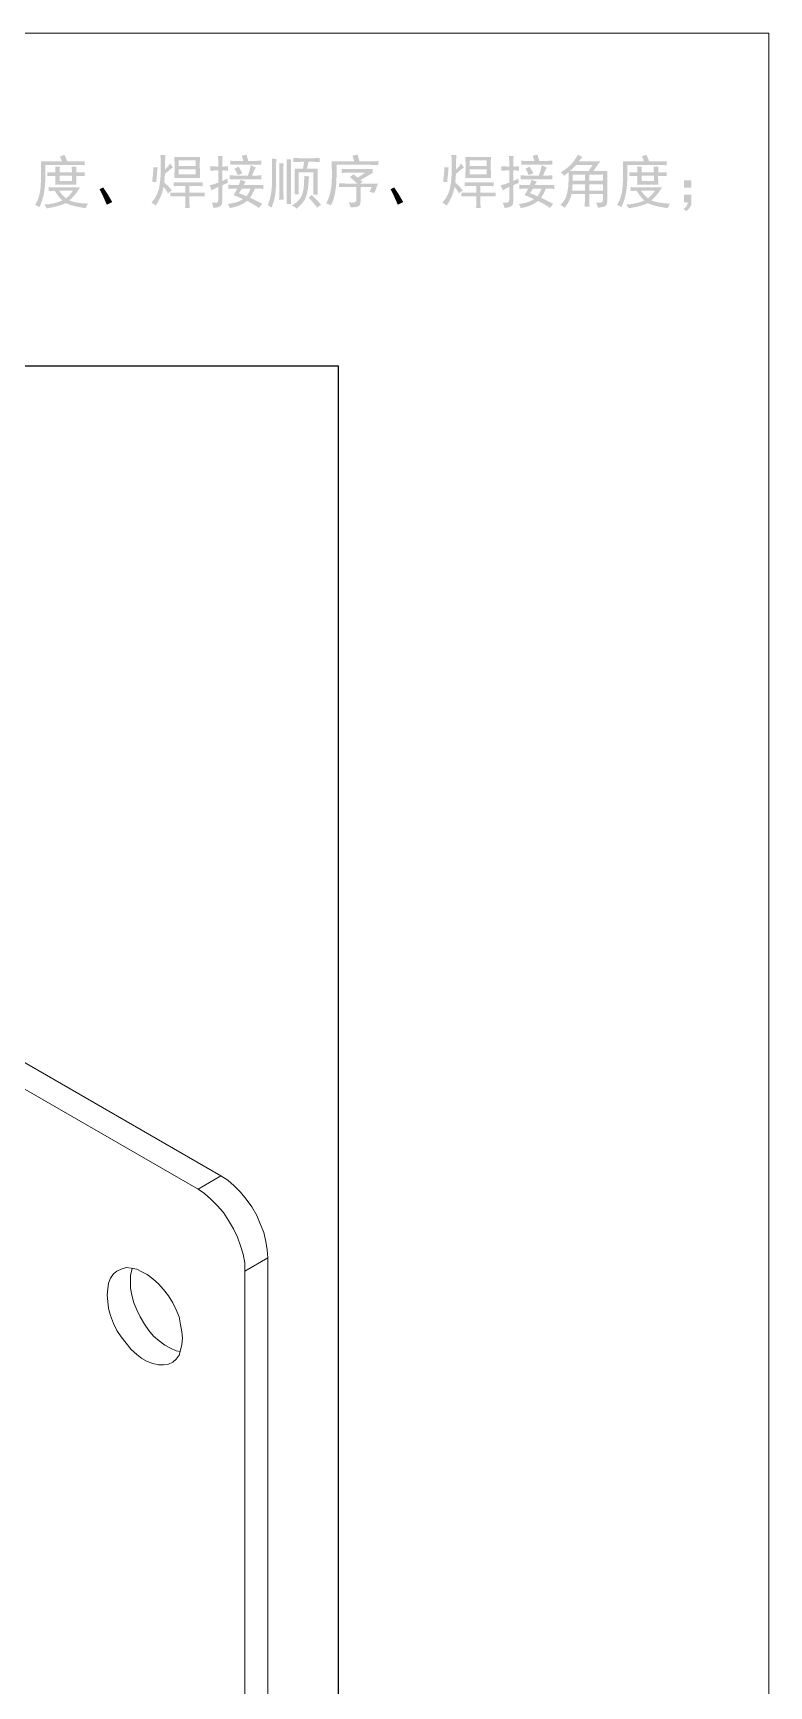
# Model space of a CAD drawing. Header units: millimetres. Extents: x 3 to 591, y 5 to 205.
# Drawn here: x 552.2 to 589, y 122.2 to 204.8 of the extents above; entities that cross this region are included whole.
import ezdxf

# ---------------------------------------------------------------- set-up
doc = ezdxf.new("R2010")
doc.units = ezdxf.units.MM
picture_1 = doc.add_image_def('image4.jpg', size_in_pixel=(888, 978))

msp = doc.modelspace()

# ---------------------------------------------------------------- hatches: boundary and pattern name
h = msp.add_hatch(color=7)
h.paths.add_polyline_path([(552.990038, 197.118145), (553.275292, 197.109463), (553.499361, 197.10657), (554.549978, 197.10657), (554.437047, 196.925564), (554.30138, 196.744972), (554.157375, 196.580917), (554.019157, 196.451175), (554.196855, 196.388887), (554.436978, 196.338176), (554.702458, 196.304414), (554.956774, 196.292976), (554.891869, 196.202714), (554.832751, 196.066978), (554.524415, 196.116587), (554.25618, 196.174465), (554.027219, 196.240679), (553.838359, 196.315576), (553.601887, 196.223798), (553.368723, 196.151865), (552.888615, 196.055402), (552.837352, 196.148902), (552.753016, 196.247776), (552.97047, 196.262108), (553.216037, 196.304551), (553.459054, 196.369181), (553.668584, 196.451175), (553.572268, 196.540782), (553.476004, 196.651679), (553.379842, 196.783868), (553.283836, 196.937347), (552.990038, 196.925771)])
h.paths.add_polyline_path([(553.544561, 198.654933), (553.770559, 198.733757), (553.838359, 198.58989), (553.906158, 198.406335), (554.323979, 198.406335), (554.39879, 198.406973), (554.499128, 198.408953), (554.624891, 198.412381), (554.775976, 198.41736), (554.775976, 198.213961), (554.49899, 198.222643), (554.30138, 198.225537), (552.820815, 198.225537), (552.820092, 197.983364), (552.817921, 197.766099), (552.814304, 197.573638), (552.80924, 197.405879), (552.788018, 197.096579), (552.746952, 196.790172), (552.666337, 196.470949), (552.527018, 196.123202), (552.312044, 196.225176), (552.460045, 196.538473), (552.543554, 196.846396), (552.5663, 197.009582), (552.58331, 197.194006), (552.594636, 197.399618), (552.600329, 197.626366), (552.601871, 197.853036), (552.6015, 198.058518), (552.599166, 198.242917), (552.594817, 198.406335), (553.645985, 198.406335), (553.59796, 198.54159)])
h.paths.add_polyline_path([(553.318011, 197.852364), (553.315118, 198.013181), (553.306436, 198.135137), (553.544561, 198.135137), (553.535879, 198.018969), (553.532985, 197.852364), (554.143181, 197.852364), (554.140356, 198.016006), (554.132156, 198.146162), (554.369179, 198.146162), (554.358155, 197.852364), (554.589596, 197.855258), (554.787551, 197.863939), (554.787551, 197.671565), (554.595177, 197.680247), (554.358155, 197.683141), (554.358792, 197.54091), (554.360773, 197.420073), (554.364201, 197.320527), (554.369179, 197.242169), (553.306436, 197.242169), (553.315118, 197.442604), (553.318011, 197.683141), (553.151131, 197.680247), (552.922239, 197.671565), (552.922239, 197.863939), (553.151131, 197.855258)])
h.paths.add_polyline_path([(554.143181, 197.422967), (554.143181, 197.683141), (553.532985, 197.683141), (553.532985, 197.422967)])
h.paths.add_polyline_path([(553.499361, 196.937347), (553.660109, 196.728091), (553.849383, 196.553149), (554.021776, 196.711142), (554.199956, 196.937347), (553.510386, 196.937347)])
h = msp.add_hatch(color=7)
h.paths.add_polyline_path([(559.26145, 197.570142), (559.266833, 197.655718), (559.27144, 197.766099), (559.275325, 197.901284), (559.278537, 198.061274), (559.276815, 198.373469), (559.26145, 198.620758), (560.550191, 198.620758), (560.539167, 198.39476), (560.539804, 198.127084), (560.541785, 197.900388), (560.545213, 197.714724), (560.550191, 197.570142)])
h.paths.add_polyline_path([(560.019371, 196.666149), (560.019371, 196.53055), (560.021989, 196.27892), (560.030395, 196.066978), (559.804397, 196.066978), (559.813078, 196.259145), (559.815972, 196.496374), (559.815972, 196.666149), (559.4202, 196.666149), (559.069627, 196.654573), (559.069627, 196.846947), (559.4202, 196.835372), (559.815972, 196.835372), (559.815972, 197.174369), (559.567374, 197.174369), (559.374862, 197.171544), (559.227826, 197.163345), (559.227826, 197.366743), (559.371968, 197.358062), (559.555799, 197.355168), (560.335768, 197.355168), (560.68579, 197.366743), (560.68579, 197.163345), (560.346793, 197.174369), (560.019371, 197.174369), (560.019371, 196.835372), (560.380968, 196.835372), (560.600903, 196.838266), (560.787765, 196.846947), (560.787765, 196.654573), (560.623709, 196.657467), (560.426168, 196.666149)])
h.paths.add_polyline_path([(559.19365, 198.100962), (559.118099, 198.047107), (559.027045, 197.976456), (558.920489, 197.888959), (558.798429, 197.784564), (558.764253, 197.355168), (558.967721, 197.157557), (559.148451, 196.948371), (559.040964, 196.883534), (558.945052, 196.801748), (558.851897, 196.973727), (558.730629, 197.129169), (558.65842, 196.850944), (558.577943, 196.626461), (558.47459, 196.418653), (558.334857, 196.191001), (558.235914, 196.27327), (558.120434, 196.338176), (558.288279, 196.555768), (558.408168, 196.779148), (558.490024, 197.023405), (558.543767, 197.304456), (558.573533, 197.616582), (558.583455, 197.954339), (558.58063, 198.327167), (558.572431, 198.722733), (558.821029, 198.722733), (558.798429, 198.37216), (558.798429, 197.987963), (558.959246, 198.163111), (559.058051, 198.30436)])
h.paths.add_polyline_path([(560.335768, 198.180337), (560.335768, 198.451535), (559.487999, 198.451535), (559.487999, 198.180337)])
h.paths.add_polyline_path([(560.335768, 197.75094), (560.335768, 198.010563), (559.487999, 198.010563), (559.487999, 197.75094)])
h.paths.add_polyline_path([(558.436832, 198.100962), (558.41685, 197.994991), (558.402656, 197.835276), (558.385637, 197.624781), (558.357457, 197.366743), (558.154058, 197.389343), (558.19912, 197.739571), (558.221858, 198.112537)])
h = msp.add_hatch(color=7)
h.paths.add_polyline_path([(562.838679, 197.389343), (562.79596, 197.329674), (562.736704, 197.219569), (563.459898, 197.219569), (563.623678, 197.22825), (563.708496, 197.231144), (563.708496, 197.027746), (563.612447, 197.035945), (563.482498, 197.03877), (563.290675, 197.03877), (563.180157, 196.795822), (563.053101, 196.586774), (563.380937, 196.425612), (563.663297, 196.2814), (563.640034, 196.256286), (563.60411, 196.214014), (563.555474, 196.154586), (563.494074, 196.078002), (563.389472, 196.150762), (563.256707, 196.233445), (563.095726, 196.326049), (562.906478, 196.428575), (562.735257, 196.305723), (562.538818, 196.208089), (562.308479, 196.130505), (562.035558, 196.066978), (562.004483, 196.163302), (561.934134, 196.270376), (562.318332, 196.344239), (562.516287, 196.41321), (562.70308, 196.518974), (562.63497, 196.54843), (562.533168, 196.592148), (562.397672, 196.650129), (562.228483, 196.722373), (562.307514, 196.852253), (562.409282, 197.03877), (562.228483, 197.03877), (562.072489, 197.035945), (561.967759, 197.027746), (561.967759, 197.242169), (562.058158, 197.230869), (562.216357, 197.219569), (562.488106, 197.219569), (562.550255, 197.38328), (562.578505, 197.490767), (562.739598, 197.425792)])
h.paths.add_polyline_path([(561.459538, 198.146162), (561.459538, 198.485159), (561.453819, 198.567083), (561.436938, 198.677533), (561.685536, 198.677533), (561.668449, 198.567083), (561.662937, 198.485159), (561.662937, 198.146162), (561.789785, 198.149055), (561.945159, 198.157737), (561.945159, 197.942763), (561.789785, 197.951445), (561.662937, 197.954339), (561.662937, 197.422967), (561.755954, 197.470992), (561.922559, 197.547542), (561.925453, 197.420211), (561.934134, 197.332568), (561.764636, 197.256087), (561.662937, 197.208544), (561.662937, 196.394951), (561.640268, 196.258938), (561.572537, 196.168401), (561.51652, 196.137378), (561.439419, 196.112039), (561.341234, 196.092282), (561.221964, 196.078002), (561.199296, 196.185489), (561.131565, 196.3492), (561.233161, 196.336806), (561.312226, 196.332732), (561.36876, 196.33703), (561.402763, 196.349751), (561.439419, 196.400187), (561.459538, 196.48535), (561.459538, 197.129169), (561.404959, 197.105906), (561.332138, 197.069983), (561.241024, 197.021347), (561.131565, 196.959946), (561.077959, 197.10657), (561.030141, 197.208544), (561.278533, 197.276344), (561.459538, 197.344143), (561.459538, 197.954339), (561.380163, 197.954339), (561.063766, 197.942763), (561.063766, 198.168761), (561.380163, 198.146162)])
h.paths.add_polyline_path([(563.087277, 198.213961), (563.248094, 198.132106), (563.346899, 198.089938), (563.309485, 198.043834), (563.265044, 197.962538), (563.213574, 197.845999), (563.155076, 197.694165), (563.381075, 197.694165), (563.530592, 197.705465), (563.618097, 197.716765), (563.618097, 197.502342), (563.524942, 197.510541), (563.403674, 197.513366), (562.296283, 197.513366), (562.190932, 197.510541), (562.035558, 197.502342), (562.035558, 197.716765), (562.179839, 197.705465), (562.273683, 197.694165), (562.940102, 197.694165), (563.03312, 197.976594)])
h.paths.add_polyline_path([(562.714104, 198.428935), (562.671592, 198.589752), (562.63528, 198.688557), (562.773429, 198.719632), (562.872303, 198.745333), (562.962702, 198.428935), (563.346899, 198.428935), (563.49366, 198.437134), (563.618097, 198.439959), (563.618097, 198.236561), (563.358475, 198.248136), (562.364082, 198.248136), (562.196651, 198.245243), (562.058158, 198.236561), (562.058158, 198.439959), (562.182457, 198.431553), (562.329907, 198.428935)])
h.paths.add_polyline_path([(562.499681, 196.812772), (562.722579, 196.727885), (562.872303, 196.654573), (562.99674, 196.85804), (563.075701, 197.03877), (562.646305, 197.03877), (562.55873, 196.908821)])
h.paths.add_polyline_path([(562.477082, 198.146162), (562.592837, 197.948138), (562.668904, 197.807164), (562.521799, 197.756384), (562.442906, 197.716765), (562.355194, 197.903282), (562.273683, 198.033162), (562.386544, 198.089662)])
h = msp.add_hatch(color=7)
h.paths.add_polyline_path([(566.200383, 198.564534), (566.53938, 198.575558), (566.53938, 198.37216), (566.375325, 198.380842), (566.245582, 198.383735), (565.974384, 198.383735), (565.937177, 198.222505), (565.895009, 198.033162), (566.437405, 198.033162), (566.426381, 197.694165), (566.426381, 197.129169), (566.428999, 196.956777), (566.437405, 196.733948), (566.222982, 196.733948), (566.222982, 197.863939), (565.488212, 197.863939), (565.488212, 196.756548), (565.27379, 196.756548), (565.281989, 196.976483), (565.284814, 197.163345), (565.284814, 197.648965), (565.27379, 198.033162), (565.691611, 198.033162), (565.75941, 198.383735), (565.623811, 198.383735), (565.408837, 198.380842), (565.217015, 198.37216), (565.217015, 198.575558), (565.437363, 198.567152), (565.623811, 198.564534)])
h.paths.add_polyline_path([(564.369245, 198.519334), (564.352158, 198.293198), (564.346646, 198.044738), (564.347955, 197.768993), (564.352158, 197.462655), (564.346232, 197.13475), (564.317982, 196.795684), (564.251699, 196.44959), (564.131672, 196.100602), (563.939849, 196.202577), (564.024813, 196.459624), (564.087919, 196.722304), (564.129217, 196.990668), (564.148759, 197.264768), (564.154642, 197.55302), (564.155718, 197.863802), (564.151937, 198.197115), (564.143247, 198.552958), (564.267408, 198.527671)])
h.paths.add_polyline_path([(565.103464, 198.507759), (565.09244, 198.157737), (565.09244, 196.699773), (565.103464, 196.2814), (564.877466, 196.2814), (564.886148, 196.504643), (564.889041, 196.699773), (564.889041, 198.157737), (564.877466, 198.507759)])
h.paths.add_polyline_path([(565.996984, 197.648965), (565.97969, 197.408773), (565.951233, 197.094994), (565.894665, 196.772878), (565.793035, 196.507399), (565.720386, 196.389783), (565.626499, 196.273408), (565.511424, 196.158273), (565.375213, 196.044378), (565.284745, 196.123477), (565.149215, 196.202577), (565.355163, 196.340725), (565.521837, 196.507399), (565.589343, 196.606006), (565.644758, 196.720788), (565.688183, 196.851796), (565.719723, 196.999083), (565.755276, 197.325402), (565.75941, 197.683141)])
h.paths.add_polyline_path([(564.730843, 198.30436), (564.722161, 198.163111), (564.719267, 197.987963), (564.719267, 196.925771), (564.722161, 196.722441), (564.730843, 196.496374), (564.504844, 196.496374), (564.513044, 196.722441), (564.515869, 196.925771), (564.515869, 197.976939), (564.513044, 198.160493), (564.504844, 198.30436)])
h.paths.add_polyline_path([(566.132583, 196.733948), (566.389312, 196.48218), (566.595604, 196.247776), (566.488255, 196.154414), (566.414805, 196.078002), (566.337093, 196.186023), (566.239588, 196.306756), (566.122343, 196.440305), (565.985409, 196.586774)])
h = msp.add_hatch(color=7)
h.paths.add_polyline_path([(568.556119, 197.298944), (569.449087, 197.298944), (569.268289, 196.824347), (569.030715, 196.880571), (569.13269, 197.129169), (568.578718, 197.129169), (568.578718, 196.428575), (568.570562, 196.322319), (568.546128, 196.240817), (568.505467, 196.184016), (568.448632, 196.151865), (568.291949, 196.119205), (568.081522, 196.100602), (567.990572, 196.360775), (568.112821, 196.348778), (568.208302, 196.34665), (568.276911, 196.354342), (568.318545, 196.3718), (568.358163, 196.434225), (568.364296, 196.53055), (568.364296, 197.129169), (567.854973, 197.129169), (567.504951, 197.118145), (567.504951, 197.309968), (567.685612, 197.301562), (567.843949, 197.298944), (568.409495, 197.298944), (568.239859, 197.451148), (568.047898, 197.615341), (568.112666, 197.67439), (568.217121, 197.761965), (568.304764, 197.691409), (568.432095, 197.592741), (568.816292, 197.84134), (568.104122, 197.84134), (567.849392, 197.838446), (567.628975, 197.829764), (567.628975, 198.033162), (567.849392, 198.024756), (568.104122, 198.022138), (569.188914, 198.022138), (569.188914, 197.829764), (568.567694, 197.468167), (568.680693, 197.377768)])
h.paths.add_polyline_path([(568.432095, 198.745333), (568.522495, 198.406335), (568.940316, 198.406335), (569.460112, 198.41736), (569.460112, 198.225537), (568.940316, 198.236561), (567.380376, 198.236561), (567.379257, 197.942212), (567.375967, 197.692511), (567.37061, 197.487459), (567.363289, 197.327056), (567.336555, 197.047245), (567.289977, 196.76206), (567.213909, 196.477977), (567.098154, 196.202577), (567.004792, 196.250601), (566.86058, 196.304), (566.951049, 196.493274), (567.018779, 196.677173), (567.06956, 196.873406), (567.109179, 197.101057), (567.134741, 197.356684), (567.143354, 197.637941), (567.14263, 197.800093), (567.14046, 197.982244), (567.136843, 198.184342), (567.131778, 198.406335), (568.262321, 198.406335), (568.171922, 198.688557)])
h = msp.add_hatch(color=7)
h.paths.add_polyline_path([(573.809987, 197.570142), (573.81537, 197.655718), (573.819977, 197.766099), (573.823862, 197.901284), (573.827074, 198.061274), (573.825352, 198.373469), (573.809987, 198.620758), (575.098728, 198.620758), (575.087704, 198.39476), (575.088341, 198.127084), (575.090322, 197.900388), (575.09375, 197.714724), (575.098728, 197.570142)])
h.paths.add_polyline_path([(574.567908, 196.666149), (574.567908, 196.53055), (574.570526, 196.27892), (574.578932, 196.066978), (574.352934, 196.066978), (574.361615, 196.259145), (574.364509, 196.496374), (574.364509, 196.666149), (573.968737, 196.666149), (573.618164, 196.654573), (573.618164, 196.846947), (573.968737, 196.835372), (574.364509, 196.835372), (574.364509, 197.174369), (574.115911, 197.174369), (573.923399, 197.171544), (573.776362, 197.163345), (573.776362, 197.366743), (573.920505, 197.358062), (574.104336, 197.355168), (574.884305, 197.355168), (575.234327, 197.366743), (575.234327, 197.163345), (574.895329, 197.174369), (574.567908, 197.174369), (574.567908, 196.835372), (574.929505, 196.835372), (575.14944, 196.838266), (575.336302, 196.846947), (575.336302, 196.654573), (575.172246, 196.657467), (574.974704, 196.666149)])
h.paths.add_polyline_path([(573.742187, 198.100962), (573.666636, 198.047107), (573.575582, 197.976456), (573.469025, 197.888959), (573.346966, 197.784564), (573.31279, 197.355168), (573.516258, 197.157557), (573.696987, 196.948371), (573.5895, 196.883534), (573.493589, 196.801748), (573.400434, 196.973727), (573.279166, 197.129169), (573.206957, 196.850944), (573.12648, 196.626461), (573.023127, 196.418653), (572.883394, 196.191001), (572.784451, 196.27327), (572.668971, 196.338176), (572.836816, 196.555768), (572.956705, 196.779148), (573.038561, 197.023405), (573.092304, 197.304456), (573.12207, 197.616582), (573.131992, 197.954339), (573.129167, 198.327167), (573.120967, 198.722733), (573.369566, 198.722733), (573.346966, 198.37216), (573.346966, 197.987963), (573.507783, 198.163111), (573.606588, 198.30436)])
h.paths.add_polyline_path([(574.884305, 198.180337), (574.884305, 198.451535), (574.036536, 198.451535), (574.036536, 198.180337)])
h.paths.add_polyline_path([(574.884305, 197.75094), (574.884305, 198.010563), (574.036536, 198.010563), (574.036536, 197.75094)])
h.paths.add_polyline_path([(572.985368, 198.100962), (572.965387, 197.994991), (572.951193, 197.835276), (572.934174, 197.624781), (572.905993, 197.366743), (572.702595, 197.389343), (572.747657, 197.739571), (572.770395, 198.112537)])
h = msp.add_hatch(color=7)
h.paths.add_polyline_path([(577.387216, 197.389343), (577.344496, 197.329674), (577.285241, 197.219569), (578.008435, 197.219569), (578.172215, 197.22825), (578.257033, 197.231144), (578.257033, 197.027746), (578.160984, 197.035945), (578.031035, 197.03877), (577.839212, 197.03877), (577.728693, 196.795822), (577.601638, 196.586774), (577.929474, 196.425612), (578.211834, 196.2814), (578.188571, 196.256286), (578.152647, 196.214014), (578.104011, 196.154586), (578.042611, 196.078002), (577.938009, 196.150762), (577.805244, 196.233445), (577.644263, 196.326049), (577.455015, 196.428575), (577.283794, 196.305723), (577.087355, 196.208089), (576.857015, 196.130505), (576.584095, 196.066978), (576.55302, 196.163302), (576.482671, 196.270376), (576.866868, 196.344239), (577.064824, 196.41321), (577.251617, 196.518974), (577.183507, 196.54843), (577.081705, 196.592148), (576.946209, 196.650129), (576.77702, 196.722373), (576.856051, 196.852253), (576.957819, 197.03877), (576.77702, 197.03877), (576.621026, 197.035945), (576.516295, 197.027746), (576.516295, 197.242169), (576.606695, 197.230869), (576.764894, 197.219569), (577.036643, 197.219569), (577.098792, 197.38328), (577.127042, 197.490767), (577.288135, 197.425792)])
h.paths.add_polyline_path([(576.008075, 198.146162), (576.008075, 198.485159), (576.002356, 198.567083), (575.985475, 198.677533), (576.234073, 198.677533), (576.216986, 198.567083), (576.211473, 198.485159), (576.211473, 198.146162), (576.338322, 198.149055), (576.493696, 198.157737), (576.493696, 197.942763), (576.338322, 197.951445), (576.211473, 197.954339), (576.211473, 197.422967), (576.304491, 197.470992), (576.471096, 197.547542), (576.47399, 197.420211), (576.482671, 197.332568), (576.313173, 197.256087), (576.211473, 197.208544), (576.211473, 196.394951), (576.188805, 196.258938), (576.121074, 196.168401), (576.065057, 196.137378), (575.987956, 196.112039), (575.88977, 196.092282), (575.770501, 196.078002), (575.747832, 196.185489), (575.680102, 196.3492), (575.781698, 196.336806), (575.860763, 196.332732), (575.917297, 196.33703), (575.9513, 196.349751), (575.987956, 196.400187), (576.008075, 196.48535), (576.008075, 197.129169), (575.953496, 197.105906), (575.880675, 197.069983), (575.789561, 197.021347), (575.680102, 196.959946), (575.626496, 197.10657), (575.578678, 197.208544), (575.82707, 197.276344), (576.008075, 197.344143), (576.008075, 197.954339), (575.9287, 197.954339), (575.612302, 197.942763), (575.612302, 198.168761), (575.9287, 198.146162)])
h.paths.add_polyline_path([(577.635814, 198.213961), (577.796631, 198.132106), (577.895436, 198.089938), (577.858022, 198.043834), (577.813581, 197.962538), (577.762111, 197.845999), (577.703613, 197.694165), (577.929611, 197.694165), (578.079129, 197.705465), (578.166634, 197.716765), (578.166634, 197.502342), (578.073479, 197.510541), (577.952211, 197.513366), (576.84482, 197.513366), (576.739469, 197.510541), (576.584095, 197.502342), (576.584095, 197.716765), (576.728376, 197.705465), (576.82222, 197.694165), (577.488639, 197.694165), (577.581657, 197.976594)])
h.paths.add_polyline_path([(577.262641, 198.428935), (577.220128, 198.589752), (577.183817, 198.688557), (577.321966, 198.719632), (577.42084, 198.745333), (577.511239, 198.428935), (577.895436, 198.428935), (578.042197, 198.437134), (578.166634, 198.439959), (578.166634, 198.236561), (577.907012, 198.248136), (576.912619, 198.248136), (576.745188, 198.245243), (576.606695, 198.236561), (576.606695, 198.439959), (576.730994, 198.431553), (576.878444, 198.428935)])
h.paths.add_polyline_path([(577.048218, 196.812772), (577.271116, 196.727885), (577.42084, 196.654573), (577.545277, 196.85804), (577.624238, 197.03877), (577.194841, 197.03877), (577.107267, 196.908821)])
h.paths.add_polyline_path([(577.025618, 198.146162), (577.141374, 197.948138), (577.217441, 197.807164), (577.070336, 197.756384), (576.991443, 197.716765), (576.903731, 197.903282), (576.82222, 198.033162), (576.935081, 198.089662)])
h = msp.add_hatch(color=7)
h.paths.add_polyline_path([(579.799727, 196.767572), (579.121181, 196.767572), (579.074569, 196.593087), (579.002532, 196.4201), (578.90507, 196.248457), (578.782183, 196.078002), (578.677177, 196.166059), (578.567209, 196.225176), (578.716933, 196.391919), (578.827383, 196.575198), (578.903451, 196.795477), (578.951407, 197.072394), (578.965557, 197.236303), (578.974075, 197.422898), (578.976909, 197.632128), (578.974006, 197.863939), (578.759584, 197.683141), (578.685927, 197.773333), (578.578785, 197.863939), (578.702671, 197.93291), (578.872032, 198.05025), (579.055586, 198.208104), (579.222604, 198.400272), (579.358134, 198.591199), (579.448603, 198.745333), (579.663577, 198.620758), (579.589921, 198.538971), (579.482778, 198.406335), (580.568121, 198.406335), (580.524816, 198.351248), (580.451952, 198.253786), (580.34953, 198.11395), (580.217548, 197.931739), (580.918143, 197.931739), (580.909737, 197.69699), (580.907118, 197.490767), (580.907118, 196.372351), (580.900004, 196.295353), (580.878731, 196.233858), (580.843401, 196.187866), (580.794119, 196.157377), (580.652732, 196.118103), (580.455122, 196.089577), (580.409578, 196.213876), (580.342123, 196.338176), (580.445157, 196.339614), (580.528502, 196.343894), (580.592107, 196.350965), (580.63592, 196.360775), (580.683876, 196.408731), (580.692144, 196.50795), (580.692144, 196.767572), (580.01415, 196.767572), (580.01415, 196.541574), (580.017043, 196.355332), (580.025725, 196.134777), (579.777127, 196.134777), (579.799727, 196.586774)])
h.paths.add_polyline_path([(579.980525, 197.931739), (580.183924, 198.225537), (579.358203, 198.225537), (579.053381, 197.931739)])
h.paths.add_polyline_path([(580.692144, 196.948371), (580.692144, 197.264768), (580.01415, 197.264768), (580.01415, 196.948371)])
h.paths.add_polyline_path([(580.692144, 197.445567), (580.692144, 197.739365), (580.01415, 197.739365), (580.01415, 197.445567)])
h.paths.add_polyline_path([(579.799727, 196.948371), (579.799727, 197.264768), (579.177405, 197.264768), (579.154805, 196.948371)])
h.paths.add_polyline_path([(579.799727, 197.445567), (579.799727, 197.739365), (579.18898, 197.739365), (579.18898, 197.445567)])
h = msp.add_hatch(color=7)
h.paths.add_polyline_path([(582.087112, 197.118145), (582.372366, 197.109463), (582.596435, 197.10657), (583.647051, 197.10657), (583.534121, 196.925564), (583.398453, 196.744972), (583.254448, 196.580917), (583.116231, 196.451175), (583.293929, 196.388887), (583.534052, 196.338176), (583.799531, 196.304414), (584.053848, 196.292976), (583.988943, 196.202714), (583.929825, 196.066978), (583.621489, 196.116587), (583.353254, 196.174465), (583.124293, 196.240679), (582.935432, 196.315576), (582.698961, 196.223798), (582.465797, 196.151865), (581.985689, 196.055402), (581.934426, 196.148902), (581.85009, 196.247776), (582.067544, 196.262108), (582.31311, 196.304551), (582.556127, 196.369181), (582.765658, 196.451175), (582.669342, 196.540782), (582.573077, 196.651679), (582.476916, 196.783868), (582.38091, 196.937347), (582.087112, 196.925771)])
h.paths.add_polyline_path([(582.641635, 198.654933), (582.867633, 198.733757), (582.935432, 198.58989), (583.003232, 198.406335), (583.421053, 198.406335), (583.495863, 198.406973), (583.596202, 198.408953), (583.721965, 198.412381), (583.87305, 198.41736), (583.87305, 198.213961), (583.596064, 198.222643), (583.398453, 198.225537), (581.917889, 198.225537), (581.917166, 197.983364), (581.914995, 197.766099), (581.911378, 197.573638), (581.906314, 197.405879), (581.885092, 197.096579), (581.844026, 196.790172), (581.763411, 196.470949), (581.624091, 196.123202), (581.409117, 196.225176), (581.557119, 196.538473), (581.640628, 196.846396), (581.663374, 197.009582), (581.680384, 197.194006), (581.69171, 197.399618), (581.697403, 197.626366), (581.698945, 197.853036), (581.698574, 198.058518), (581.69624, 198.242917), (581.691891, 198.406335), (582.743058, 198.406335), (582.695034, 198.54159)])
h.paths.add_polyline_path([(582.415085, 197.852364), (582.412191, 198.013181), (582.40351, 198.135137), (582.641635, 198.135137), (582.632953, 198.018969), (582.630059, 197.852364), (583.240255, 197.852364), (583.23743, 198.016006), (583.22923, 198.146162), (583.466253, 198.146162), (583.455228, 197.852364), (583.68667, 197.855258), (583.884625, 197.863939), (583.884625, 197.671565), (583.692251, 197.680247), (583.455228, 197.683141), (583.455866, 197.54091), (583.457847, 197.420073), (583.461275, 197.320527), (583.466253, 197.242169), (582.40351, 197.242169), (582.412191, 197.442604), (582.415085, 197.683141), (582.248205, 197.680247), (582.019313, 197.671565), (582.019313, 197.863939), (582.248205, 197.855258)])
h.paths.add_polyline_path([(583.240255, 197.422967), (583.240255, 197.683141), (582.630059, 197.683141), (582.630059, 197.422967)])
h.paths.add_polyline_path([(582.596435, 196.937347), (582.757183, 196.728091), (582.946457, 196.553149), (583.118849, 196.711142), (583.29703, 196.937347), (582.607459, 196.937347)])
h = msp.add_hatch(color=7)
h.dxf.hatch_style = 2
h.paths.add_polyline_path([(555.888721, 196.236201), (555.707716, 196.65161), (555.527124, 197.01617), (555.707923, 197.10657), (555.933714, 196.764678), (556.159919, 196.372351)])
h = msp.add_hatch(color=7)
h.dxf.hatch_style = 2
h.paths.add_polyline_path([(570.437258, 196.236201), (570.256253, 196.65161), (570.075661, 197.01617), (570.25646, 197.10657), (570.482251, 196.764678), (570.708456, 196.372351)])
h = msp.add_hatch(color=7)
h.paths.add_polyline_path([(584.748221, 196.744972), (585.121394, 196.744972), (585.121394, 196.315576), (585.09938, 196.20622), (585.044913, 196.10384), (584.957993, 196.008385), (584.838621, 195.919803), (584.725622, 196.032802), (584.810991, 196.091722), (584.875277, 196.16599), (584.918478, 196.255657), (584.940596, 196.360775), (584.748221, 196.360775)])
h.paths.add_polyline_path([(584.748221, 197.457143), (585.121394, 197.457143), (585.121394, 197.08397), (584.748221, 197.08397)])

# ---------------------------------------------------------------- linework, layer by layer
at = {"color": 9, "lineweight": 0, "true_color": 0xc0c0c0}
for points in [[(588.99425, 204.822778), (301.97425, 204.822778)], [(588.99425, 5.221111), (588.99425, 204.822778)]]:
    msp.add_lwpolyline(points, dxfattribs=at)
at = {"color": 7, "lineweight": 0}
for points in [[(509.160639, 177.941111), (561.583417, 147.672778)], [(507.996472, 177.270833), (560.454528, 147.0025)], [(560.454528, 147.0025), (561.583417, 147.672778)], [(561.583417, 147.672778), (561.936194, 147.461111), (562.253694, 147.178889), (562.571194, 146.861389), (562.853417, 146.508611), (563.135639, 146.120556), (563.382583, 145.697222), (563.558972, 145.273889), (563.735361, 144.850556), (563.841194, 144.391944), (563.91175, 143.968611), (563.947028, 143.580556)], [(562.782861, 142.910278), (562.782861, 143.333611), (562.712306, 143.756944), (562.571194, 144.180278), (562.430083, 144.603611), (562.218417, 145.026944), (561.971472, 145.450278), (561.724528, 145.838333), (561.407028, 146.191111), (561.089528, 146.508611), (560.772028, 146.790833), (560.454528, 147.0025)], [(557.067861, 142.381111), (557.067861, 142.698611), (557.138417, 142.980833), (557.173694, 143.051389)], [(563.947028, 143.580556), (562.782861, 142.910278)], [(563.947028, 143.580556), (563.947028, 89.676111)], [(559.572583, 138.888611), (559.360917, 138.923889), (559.078694, 139.065), (558.796472, 139.206111), (558.51425, 139.417778), (558.232028, 139.664722), (557.985083, 139.946944), (557.773417, 140.264444), (557.56175, 140.617222), (557.385361, 140.97), (557.24425, 141.322778), (557.138417, 141.710833), (557.067861, 142.063611), (557.067861, 142.381111)], [(562.782861, 142.910278), (562.782861, 89.041111)]]:
    msp.add_lwpolyline(points, dxfattribs=at)
msp.add_lwpolyline([(559.678417, 139.558889), (559.643139, 139.876389), (559.572583, 140.229167), (559.502028, 140.617222), (559.360917, 140.97), (559.184528, 141.322778), (558.972861, 141.675556), (558.725917, 141.993056), (558.478972, 142.275278), (558.19675, 142.522222), (557.914528, 142.733889), (557.632306, 142.875), (557.385361, 143.016111), (557.103139, 143.051389), (556.856194, 143.086667), (556.60925, 143.016111), (556.397583, 142.910278), (556.221194, 142.769167), (556.080083, 142.5575), (555.97425, 142.310556), (555.938972, 142.028333), (555.903694, 141.710833), (555.938972, 141.393333), (555.97425, 141.040556), (556.080083, 140.687778), (556.221194, 140.299722), (556.397583, 139.946944), (556.60925, 139.629444), (556.856194, 139.311944), (557.103139, 138.994444), (557.385361, 138.7475), (557.632306, 138.535833), (557.914528, 138.394722), (558.19675, 138.288889), (558.478972, 138.218333), (558.725917, 138.218333), (558.972861, 138.253611), (559.184528, 138.359444), (559.360917, 138.500556), (559.502028, 138.712222), (559.572583, 138.959167), (559.643139, 139.241389)], close=True, dxfattribs=at)

# ---------------------------------------------------------------- pictures from other files: only their frames are drawn
image = msp.add_image(picture_1, insert=(438.684166, 45.955679), size_in_units=(128.77776, 142.229562))
image.dxf.flags = 7

doc.saveas('drawing.dxf')
